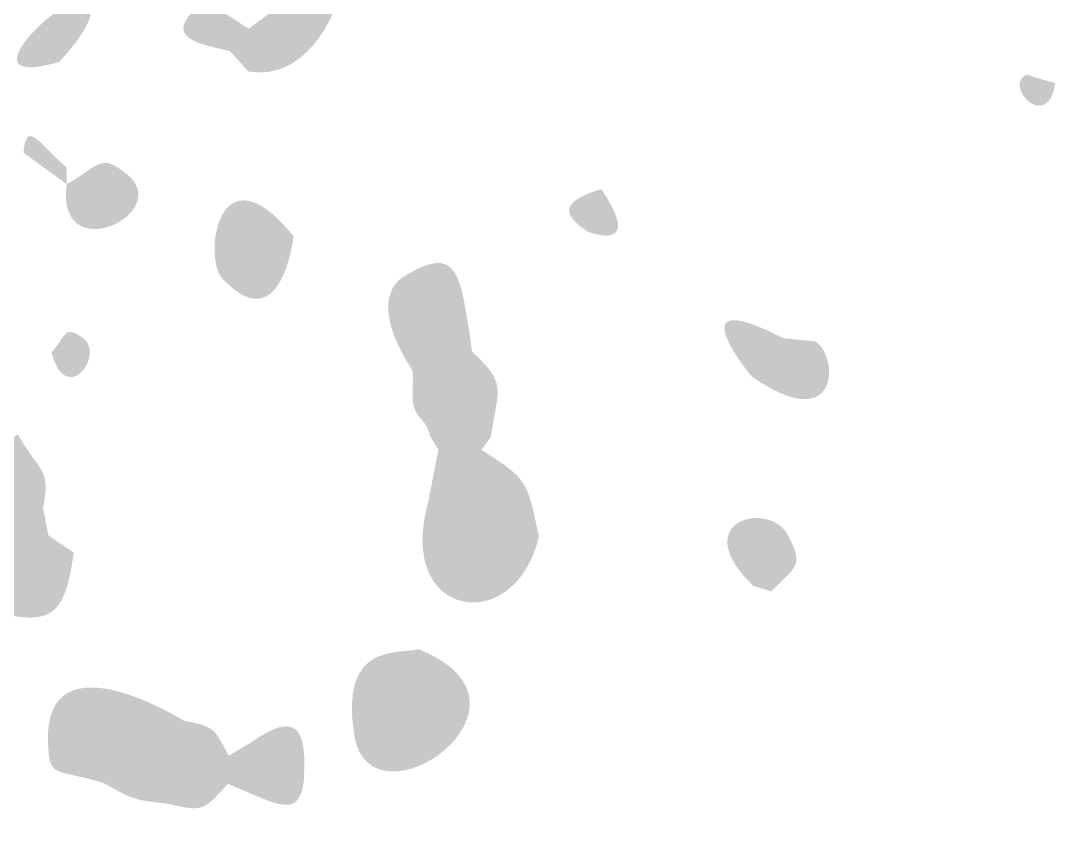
# Model space of a CAD drawing. Header units: millimetres. Extents: x 554 to 734, y 0 to 123.
# Drawn here: x 571.2 to 580.9, y 61.77 to 69.39 of the extents above; entities that cross this region are included whole.
import ezdxf

# ---------------------------------------------------------------- set-up
doc = ezdxf.new("R2010")
doc.units = ezdxf.units.MM

msp = doc.modelspace()

# ---------------------------------------------------------------- hatches: boundary and pattern name
at = {"true_color": 0x080808, "transparency": 33554687}
h = msp.add_hatch(color=18, dxfattribs=at)
edge = h.paths.add_edge_path(flags=0)
edge.add_spline(control_points=[(573.3396, 69.3116), (573.7432, 69.6187), (573.7681, 69.5699), (574.0098, 70.0375), (574.5172, 71.0192), (574.3486, 68.7543), (573.3462, 68.9103), (573.3252, 68.9136), (573.3462, 68.9103), (573.1629, 69.1017), (573.1629, 69.1017), (573.3396, 69.3116), (573.3396, 69.3116)], knot_values=[0, 0, 0, 0, 1, 1, 1, 2, 2, 2, 3, 3, 3, 4, 4, 4, 4], degree=3, periodic=1)
h = msp.add_hatch(color=18, dxfattribs=at)
edge = h.paths.add_edge_path(flags=0)
edge.add_spline(control_points=[(571.5648, 69.0011), (570.6212, 68.7284), (571.637, 69.6628), (571.7946, 69.5877), (571.8401, 69.566), (572.0087, 69.4856), (571.5648, 69.0011)], knot_values=[0, 0, 0, 0, 1, 1, 1, 2, 2, 2, 2], degree=3, periodic=1)
h = msp.add_hatch(color=18, dxfattribs=at)
edge = h.paths.add_edge_path(flags=0)
edge.add_spline(control_points=[(572.8971, 69.5454), (572.8971, 69.5454), (573.0279, 69.5156), (573.0279, 69.5156), (573.0279, 69.5156), (573.3396, 69.3116), (573.3396, 69.3116), (573.3396, 69.3116), (573.1629, 69.1017), (573.1629, 69.1017), (572.9357, 69.1614), (572.4804, 69.2116), (572.8971, 69.5454)], knot_values=[0, 0, 0, 0, 1, 1, 1, 2, 2, 2, 3, 3, 3, 4, 4, 4, 4], degree=3, periodic=1)
h = msp.add_hatch(color=18, dxfattribs=at)
edge = h.paths.add_edge_path(flags=0)
edge.add_spline(control_points=[(580.8963, 68.8029), (580.8282, 68.3359), (580.4117, 68.7723), (580.6183, 68.8777), (580.6388, 68.8882), (580.6183, 68.8777), (580.8963, 68.8029)], knot_values=[0, 0, 0, 0, 1, 1, 1, 2, 2, 2, 2], degree=3, periodic=1)
h = msp.add_hatch(color=18, dxfattribs=at)
edge = h.paths.add_edge_path(flags=0)
edge.add_spline(control_points=[(571.6341, 67.8567), (571.6341, 67.8567), (571.2299, 68.1507), (571.2299, 68.1507), (571.2563, 68.4775), (571.3833, 68.2227), (571.6331, 68.0136), (571.6331, 68.0136), (571.6341, 67.8567), (571.6341, 67.8567)], knot_values=[0, 0, 0, 0, 1, 1, 1, 2, 2, 2, 3, 3, 3, 3], degree=3, periodic=1)
h = msp.add_hatch(color=18, dxfattribs=at)
edge = h.paths.add_edge_path(flags=0)
edge.add_spline(control_points=[(573.7599, 67.3696), (573.752, 67.308), (573.6366, 66.4033), (573.0975, 66.9652), (572.9032, 67.1677), (573.0548, 68.2375), (573.7599, 67.3696)], knot_values=[0, 0, 0, 0, 1, 1, 1, 2, 2, 2, 2], degree=3, periodic=1)
h = msp.add_hatch(color=18, dxfattribs=at)
edge = h.paths.add_edge_path(flags=0)
edge.add_spline(control_points=[(571.6341, 67.8567), (571.931, 68.0165), (571.943, 68.1627), (572.2027, 67.9471), (572.6423, 67.5822), (571.5308, 67.0541), (571.6341, 67.8567)], knot_values=[0, 0, 0, 0, 1, 1, 1, 2, 2, 2, 2], degree=3, periodic=1)
h = msp.add_hatch(color=18, dxfattribs=at)
edge = h.paths.add_edge_path(flags=0)
edge.add_spline(control_points=[(576.6432, 67.8096), (577.0506, 67.2138), (576.5394, 67.3976), (576.5114, 67.4156), (576.2303, 67.5961), (576.3179, 67.7143), (576.6432, 67.8096)], knot_values=[0, 0, 0, 0, 1, 1, 1, 2, 2, 2, 2], degree=3, periodic=1)
h = msp.add_hatch(color=18, dxfattribs=at)
edge = h.paths.add_edge_path(flags=0)
edge.add_spline(control_points=[(575.4099, 66.45), (575.0509, 66.4404), (575.0673, 66.4096), (574.8774, 66.1062), (574.4396, 66.7779), (574.7469, 66.9643), (574.8083, 67.0016), (575.2937, 67.296), (575.3198, 67.0091), (575.4099, 66.45)], knot_values=[0, 0, 0, 0, 1, 1, 1, 2, 2, 2, 3, 3, 3, 3], degree=3, periodic=1)
h = msp.add_hatch(color=18, dxfattribs=at)
edge = h.paths.add_edge_path(flags=0)
edge.add_spline(control_points=[(578.3492, 66.4132), (578.282, 66.2802), (578.2749, 66.2973), (578.0541, 66.0536), (578.0291, 66.0812), (577.3286, 66.9378), (578.3492, 66.4132)], knot_values=[0, 0, 0, 0, 1, 1, 1, 2, 2, 2, 2], degree=3, periodic=1)
h = msp.add_hatch(color=18, dxfattribs=at)
edge = h.paths.add_edge_path(flags=0)
edge.add_spline(control_points=[(571.4917, 66.2832), (571.6305, 66.4291), (571.6034, 66.5415), (571.78, 66.4217), (572.0082, 66.2669), (571.6257, 65.7526), (571.4917, 66.2832)], knot_values=[0, 0, 0, 0, 1, 1, 1, 2, 2, 2, 2], degree=3, periodic=1)
h = msp.add_hatch(color=18, dxfattribs=at)
edge = h.paths.add_edge_path(flags=0)
edge.add_spline(control_points=[(575.4099, 66.45), (575.4099, 66.45), (575.432, 66.289), (575.432, 66.289), (575.2027, 66.0691), (575.1919, 66.1143), (574.8774, 66.1062), (575.0673, 66.4096), (575.0509, 66.4404), (575.4099, 66.45)], knot_values=[0, 0, 0, 0, 1, 1, 1, 2, 2, 2, 3, 3, 3, 3], degree=3, periodic=1)
h = msp.add_hatch(color=18, dxfattribs=at)
edge = h.paths.add_edge_path(flags=0)
edge.add_spline(control_points=[(578.3492, 66.4132), (578.3492, 66.4132), (578.646, 66.3851), (578.646, 66.3851), (578.8699, 66.2536), (578.8847, 65.4762), (578.0541, 66.0536), (578.2749, 66.2973), (578.282, 66.2802), (578.3492, 66.4132)], knot_values=[0, 0, 0, 0, 1, 1, 1, 2, 2, 2, 3, 3, 3, 3], degree=3, periodic=1)
h = msp.add_hatch(color=18, dxfattribs=at)
edge = h.paths.add_edge_path(flags=0)
edge.add_spline(control_points=[(575.432, 66.289), (575.7591, 65.9841), (575.6797, 65.9555), (575.6075, 65.4873), (575.508, 65.5198), (575.509, 65.6985), (575.4094, 65.731), (575.4094, 65.731), (575.0409, 65.4936), (575.0409, 65.4936), (574.9958, 65.6799), (574.9232, 65.6232), (574.8786, 65.8075), (574.8729, 65.8307), (574.8786, 65.8075), (574.8774, 66.1062), (575.1919, 66.1143), (575.2027, 66.0691), (575.432, 66.289)], knot_values=[0, 0, 0, 0, 1, 1, 1, 2, 2, 2, 3, 3, 3, 4, 4, 4, 5, 5, 5, 6, 6, 6, 6], degree=3, periodic=1)
h = msp.add_hatch(color=18, dxfattribs=at)
edge = h.paths.add_edge_path(flags=0)
edge.add_spline(control_points=[(568.3169, 65.8753), (568.686, 65.6742), (568.6567, 65.6385), (569.0972, 65.6286), (569.3304, 65.54), (569.3048, 65.5309), (569.5381, 65.5633), (569.5381, 65.5633), (570.0171, 65.1525), (570.0171, 65.1525), (570.1832, 64.9972), (570.1861, 65.0848), (570.3816, 65.1698), (570.8862, 65.2001), (570.8391, 65.2712), (571.1777, 65.5143), (571.3635, 65.168), (571.4923, 65.2106), (571.4138, 64.8239), (571.1709, 64.8405), (571.1888, 64.8481), (571.1709, 64.8405), (571.0924, 64.8071), (570.725, 64.0096), (571.4632, 64.5662), (571.4632, 64.5662), (571.7005, 64.406), (571.7005, 64.406), (571.6132, 63.7778), (571.4819, 63.706), (570.8498, 63.8779), (570.8498, 63.8779), (570.6626, 63.7612), (570.6626, 63.7612), (570.1997, 63.944), (570.2087, 63.8095), (569.744, 63.6635), (569.744, 63.6635), (569.5104, 63.7922), (569.5104, 63.7922), (569.6177, 64.0833), (569.6487, 64.0353), (569.8981, 64.2603), (570.533, 64.2935), (570.5411, 64.3464), (570.5491, 64.3991), (570.6196, 64.8591), (570.3505, 64.6534), (569.8819, 64.6662), (569.3993, 64.7514), (568.3207, 64.6057), (568.1861, 64.5876), (567.9087, 64.5501), (567.989, 64.4776), (567.843, 64.2239), (567.843, 64.2239), (567.559, 64.1365), (567.559, 64.1365), (567.559, 64.1365), (567.0854, 64.4593), (567.0854, 64.4593), (567.0854, 64.4593), (566.9248, 64.5825), (566.9248, 64.5825), (566.9248, 64.5825), (567.0838, 64.7242), (567.0838, 64.7242), (567.2634, 65.117), (567.1087, 65.1085), (566.7344, 65.3411), (566.7344, 65.3411), (566.6421, 65.5528), (566.6421, 65.5528), (566.6421, 65.5528), (566.7721, 65.6497), (566.7721, 65.6497), (566.7721, 65.6497), (567.0444, 65.6689), (567.0444, 65.6689), (567.5505, 65.1199), (567.6012, 65.6791), (568.3169, 65.8753)], knot_values=[0, 0, 0, 0, 1, 1, 1, 2, 2, 2, 3, 3, 3, 4, 4, 4, 5, 5, 5, 6, 6, 6, 7, 7, 7, 8, 8, 8, 9, 9, 9, 10, 10, 10, 11, 11, 11, 12, 12, 12, 13, 13, 13, 14, 14, 14, 15, 15, 15, 16, 16, 16, 17, 17, 17, 18, 18, 18, 19, 19, 19, 20, 20, 20, 21, 21, 21, 22, 22, 22, 23, 23, 23, 24, 24, 24, 25, 25, 25, 26, 26, 26, 27, 27, 27, 27], degree=3, periodic=1)
h = msp.add_hatch(color=18, dxfattribs=at)
edge = h.paths.add_edge_path(flags=0)
edge.add_spline(control_points=[(575.0409, 65.4936), (575.0409, 65.4936), (575.4094, 65.731), (575.4094, 65.731), (575.509, 65.6985), (575.508, 65.5198), (575.6075, 65.4873), (575.6075, 65.4873), (575.5199, 65.3686), (575.5199, 65.3686), (575.5199, 65.3686), (575.2702, 65.2169), (575.2702, 65.2169), (575.2702, 65.2169), (575.117, 65.3697), (575.117, 65.3697), (575.117, 65.3697), (575.0409, 65.4936), (575.0409, 65.4936)], knot_values=[0, 0, 0, 0, 1, 1, 1, 2, 2, 2, 3, 3, 3, 4, 4, 4, 5, 5, 5, 6, 6, 6, 6], degree=3, periodic=1)
h = msp.add_hatch(color=18, dxfattribs=at)
edge = h.paths.add_edge_path(flags=0)
edge.add_spline(control_points=[(575.117, 65.3697), (575.117, 65.3697), (575.2702, 65.2169), (575.2702, 65.2169), (575.4555, 65.2103), (575.4454, 65.2083), (575.5199, 65.3686), (575.9583, 65.0912), (575.9475, 65.077), (576.0582, 64.556), (575.4926, 64.5939), (575.521, 64.6106), (575.0223, 64.8822), (575.0223, 64.8822), (575.117, 65.3697), (575.117, 65.3697)], knot_values=[0, 0, 0, 0, 1, 1, 1, 2, 2, 2, 3, 3, 3, 4, 4, 4, 5, 5, 5, 5], degree=3, periodic=1)
h = msp.add_hatch(color=18, dxfattribs=at)
edge = h.paths.add_edge_path(flags=0)
edge.add_spline(control_points=[(575.5199, 65.3686), (575.4454, 65.2083), (575.4555, 65.2103), (575.2702, 65.2169), (575.2702, 65.2169), (575.5199, 65.3686), (575.5199, 65.3686)], knot_values=[0, 0, 0, 0, 1, 1, 1, 2, 2, 2, 2], degree=3, periodic=1)
h = msp.add_hatch(color=18, dxfattribs=at)
edge = h.paths.add_edge_path(flags=0)
edge.add_spline(control_points=[(571.4138, 64.8239), (571.4138, 64.8239), (571.4632, 64.5662), (571.4632, 64.5662), (570.725, 64.0096), (571.0924, 64.8071), (571.1709, 64.8405), (571.1888, 64.8481), (571.1709, 64.8405), (571.4138, 64.8239)], knot_values=[0, 0, 0, 0, 1, 1, 1, 2, 2, 2, 3, 3, 3, 3], degree=3, periodic=1)
h = msp.add_hatch(color=18, dxfattribs=at)
edge = h.paths.add_edge_path(flags=0)
edge.add_spline(control_points=[(575.0223, 64.8822), (575.521, 64.6106), (575.4926, 64.5939), (576.0582, 64.556), (575.8386, 63.6083), (574.7083, 63.7803), (575.0223, 64.8822)], knot_values=[0, 0, 0, 0, 1, 1, 1, 2, 2, 2, 2], degree=3, periodic=1)
h = msp.add_hatch(color=18, dxfattribs=at)
edge = h.paths.add_edge_path(flags=0)
edge.add_spline(control_points=[(578.0659, 64.0946), (577.4341, 64.7068), (578.2174, 64.9), (578.3906, 64.5711), (578.5415, 64.2845), (578.4745, 64.2806), (578.2341, 64.0431), (578.2341, 64.0431), (578.0659, 64.0946), (578.0659, 64.0946)], knot_values=[0, 0, 0, 0, 1, 1, 1, 2, 2, 2, 3, 3, 3, 3], degree=3, periodic=1)
h = msp.add_hatch(color=18, dxfattribs=at)
edge = h.paths.add_edge_path(flags=0)
edge.add_spline(control_points=[(572.7339, 62.8314), (572.5469, 62.195), (572.5505, 62.2111), (572.5482, 62.1936), (572.5482, 62.1936), (572.3956, 62.3669), (572.3956, 62.3669), (572.2218, 62.707), (572.0432, 62.6051), (571.9781, 62.2488), (571.5682, 62.3738), (571.4892, 62.3067), (571.4663, 62.5221), (571.3444, 63.6698), (572.6445, 62.8853), (572.7339, 62.8314)], knot_values=[0, 0, 0, 0, 1, 1, 1, 2, 2, 2, 3, 3, 3, 4, 4, 4, 5, 5, 5, 5], degree=3, periodic=1)
h = msp.add_hatch(color=18, dxfattribs=at)
edge = h.paths.add_edge_path(flags=0)
edge.add_spline(control_points=[(574.9325, 63.5012), (576.2357, 62.9853), (574.4779, 61.7681), (574.3291, 62.694), (574.1889, 63.5659), (574.7302, 63.4526), (574.9325, 63.5012)], knot_values=[0, 0, 0, 0, 1, 1, 1, 2, 2, 2, 2], degree=3, periodic=1)
h = msp.add_hatch(color=18, dxfattribs=at)
edge = h.paths.add_edge_path(flags=0)
edge.add_spline(control_points=[(572.7339, 62.8314), (573.0308, 62.7731), (573.0131, 62.7602), (573.1536, 62.5044), (573.1536, 62.5044), (573.1436, 62.241), (573.1436, 62.241), (572.911, 61.9753), (572.8984, 61.9836), (572.5766, 62.0549), (572.5766, 62.0549), (572.5482, 62.1936), (572.5482, 62.1936), (572.5505, 62.2111), (572.5469, 62.195), (572.7339, 62.8314)], knot_values=[0, 0, 0, 0, 1, 1, 1, 2, 2, 2, 3, 3, 3, 4, 4, 4, 5, 5, 5, 5], degree=3, periodic=1)
h = msp.add_hatch(color=18, dxfattribs=at)
edge = h.paths.add_edge_path(flags=0)
edge.add_spline(control_points=[(573.1536, 62.5044), (573.1536, 62.5044), (573.3594, 62.6267), (573.3594, 62.6267), (573.3594, 62.6267), (573.4404, 62.6806), (573.4404, 62.6806), (573.7774, 62.8894), (573.8698, 62.7589), (573.8614, 62.3679), (573.8507, 61.8671), (573.6178, 62.048), (573.1436, 62.241), (573.1436, 62.241), (573.1536, 62.5044), (573.1536, 62.5044)], knot_values=[0, 0, 0, 0, 1, 1, 1, 2, 2, 2, 3, 3, 3, 4, 4, 4, 5, 5, 5, 5], degree=3, periodic=1)
h = msp.add_hatch(color=18, dxfattribs=at)
edge = h.paths.add_edge_path(flags=0)
edge.add_spline(control_points=[(571.9781, 62.2488), (572.0432, 62.6051), (572.2218, 62.707), (572.3956, 62.3669), (572.3956, 62.3669), (572.5482, 62.1936), (572.5482, 62.1936), (572.5482, 62.1936), (572.5766, 62.0549), (572.5766, 62.0549), (572.2374, 62.0935), (572.2595, 62.0966), (571.9781, 62.2488)], knot_values=[0, 0, 0, 0, 1, 1, 1, 2, 2, 2, 3, 3, 3, 4, 4, 4, 4], degree=3, periodic=1)

doc.saveas('drawing.dxf')
